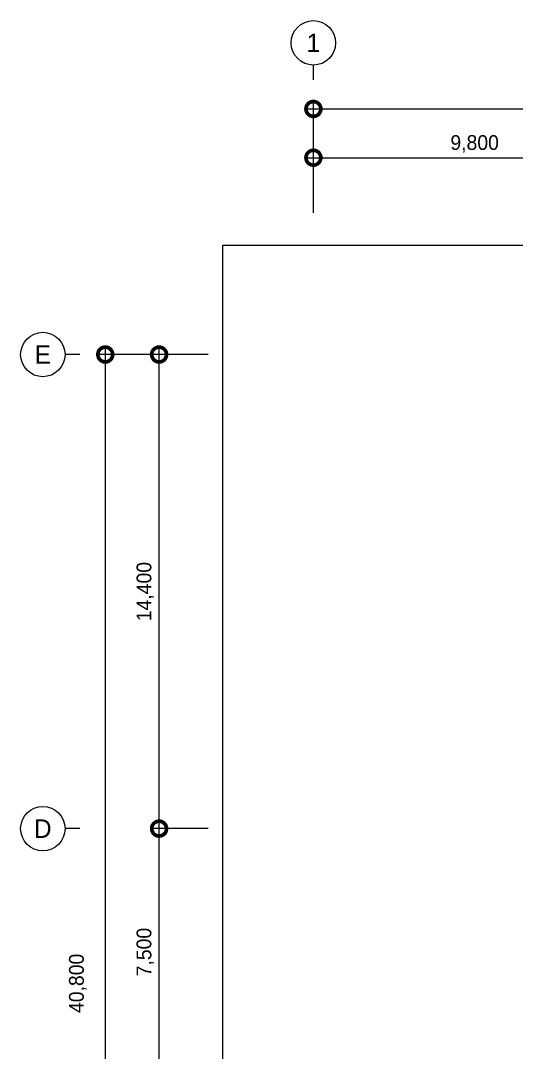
# Model space of a CAD drawing. Header units: millimetres. Extents: x -120884 to 122161, y 4425 to 84147.
# Drawn here: x 5349 to 20414, y 52585 to 83923 of the extents above; entities that cross this region are included whole.
import ezdxf
from ezdxf.enums import TextEntityAlignment as Align

# ---------------------------------------------------------------- set-up
doc = ezdxf.new("R2010")
doc.units = ezdxf.units.MM
doc.header["$LTSCALE"] = 150
doc.layers.add('-----31 Base Plan', color=252, linetype='Continuous', lineweight=0)
doc.layers.add('-----36 Dimension', color=1, linetype='Continuous', plot=False)
doc.styles.add('ELEC', font='')
doc.styles.get('ELEC').set_extended_font_data('Dotum')
doc.dimstyles.new('Gdim300', dxfattribs={"dimscale": 300, "dimtxt": 3, "dimasz": 6, "dimexe": 1.5, "dimexo": 2, "dimgap": 1, "dimtad": 1, "dimdec": 0, "dimzin": 0, "dimdsep": 46, "dimlunit": 6, "dimtxsty": 'ELEC', "dimblk": 'DOTSMALL', "dimblk1": 'DOTSMALL', "dimblk2": 'DOTSMALL', "dimcen": 1.5, "dimdle": 1.5, "dimclrd": 1, "dimclre": 1, "dimclrt": 256, "dimazin": 0, "dimtfac": 1, "dimtdec": 0, "dimtix": 1, "dimtmove": 2, "dimatfit": 3, "dimldrblk": 'DOTSMALL', "dimfxl": 1, "dimtolj": 1, "dimtzin": 0, "dimlwd": -1, "dimlwe": -1, "dimarcsym": 0})

# ---------------------------------------------------------------- blocks, each defined once
blk = doc.blocks.new('_DotSmall')
at = {"color": 0, "linetype": 'ByBlock', "const_width": 0.5}
blk.add_lwpolyline([(-0.0625, 0, 1), (0.0625, 0, 1)], format="xyb", close=True, dxfattribs=at)
blk = doc.blocks.new('*D4')
at = {"layer": '-----36 Dimension', "color": 1}
for p, q in [((7921.614775390439, 74005.91907471445), (7921.614775390448, 32755.91907471629)), ((11048.02618733712, 73780.91907471445), (7696.614775390439, 73780.91907471445)), ((11048.02618733526, 32980.91907471629), (7696.614775390448, 32980.91907471629))]:
    blk.add_line(p, q, dxfattribs=at)
at = {"layer": 'Defpoints', "color": 0, "transparency": 16777216}
for p in [(11348.02618733712, 73780.91907471445), (7921.614775390448, 32980.91907471629), (11348.02618733526, 32980.91907471629)]:
    blk.add_point(p, dxfattribs=at)
at = {"layer": '-----36 Dimension', "color": 1, "xscale": 900, "yscale": 900, "zscale": 900}
for p, rotation in [((7921.614775390439, 73780.91907471445), 90), ((7921.614775390448, 32980.91907471629), 270)]:
    blk.add_blockref('_DotSmall', p, dxfattribs=dict(at, rotation=rotation))
at = {"layer": '-----36 Dimension', "insert": (7085.929023035918, 54680.91907472431), "char_height": 450, "attachment_point": 5, "rotation": 90, "style": 'ELEC'}
blk.add_mtext('\\A1;40,800', dxfattribs=at)
blk = doc.blocks.new('*D5')
at = {"layer": '-----36 Dimension', "color": 1}
for p, q in [((9557.102027167652, 51655.9190747152), (9557.10202716765, 59605.91907471549)), ((11048.02618733899, 59380.91907471549), (9332.10202716765, 59380.91907471549)), ((11048.02618733899, 51880.9190747152), (9332.102027167652, 51880.9190747152))]:
    blk.add_line(p, q, dxfattribs=at)
at = {"layer": 'Defpoints', "color": 0, "transparency": 16777216}
for p in [(9557.10202716765, 59380.91907471549), (11348.02618733899, 59380.91907471549), (11348.02618733899, 51880.9190747152)]:
    blk.add_point(p, dxfattribs=at)
at = {"layer": '-----36 Dimension', "color": 1, "xscale": 900, "yscale": 900, "zscale": 900}
for p, rotation in [((9557.10202716765, 59380.91907471549), 90), ((9557.102027167652, 51880.9190747152), 270)]:
    blk.add_blockref('_DotSmall', p, dxfattribs=dict(at, rotation=rotation))
at = {"layer": '-----36 Dimension', "insert": (9138.445310749754, 55630.91907471533), "char_height": 450, "attachment_point": 5, "rotation": 90, "style": 'ELEC'}
blk.add_mtext('\\A1;7,500', dxfattribs=at)
blk = doc.blocks.new('*D6')
at = {"layer": '-----36 Dimension', "color": 1}
for p, q in [((9557.102027160203, 59155.91907471549), (9557.1020271602, 74005.91907471445)), ((11048.02618733712, 73780.91907471445), (9332.1020271602, 73780.91907471445)), ((11048.02618733899, 59380.91907471549), (9332.102027160203, 59380.91907471549))]:
    blk.add_line(p, q, dxfattribs=at)
at = {"layer": 'Defpoints', "color": 0, "transparency": 16777216}
for p in [(9557.1020271602, 73780.91907471445), (11348.02618733712, 73780.91907471445), (11348.02618733899, 59380.91907471549)]:
    blk.add_point(p, dxfattribs=at)
at = {"layer": '-----36 Dimension', "color": 1, "xscale": 900, "yscale": 900, "zscale": 900}
for p, rotation in [((9557.1020271602, 73780.91907471445), 90), ((9557.102027160203, 59380.91907471549), 270)]:
    blk.add_blockref('_DotSmall', p, dxfattribs=dict(at, rotation=rotation))
at = {"layer": '-----36 Dimension', "insert": (9138.445310742307, 66580.91907471496), "char_height": 450, "attachment_point": 5, "rotation": 90, "style": 'ELEC'}
blk.add_mtext('\\A1;14,400', dxfattribs=at)
blk = doc.blocks.new('*D14')
at = {"layer": '-----36 Dimension', "color": 1}
for p, q in [((14245.38032135472, 78088.26735070499), (14245.38032135472, 79984.36794066138)), ((24045.38032135472, 78088.2673506969), (24045.38032135472, 79984.36794066138)), ((14020.38032135472, 79759.36794066138), (24270.38032135472, 79759.36794066138))]:
    blk.add_line(p, q, dxfattribs=at)
at = {"layer": 'Defpoints', "color": 0, "transparency": 16777216}
for p in [(24045.38032135472, 79759.36794066138), (14245.38032135472, 77788.26735070499), (24045.38032135472, 77788.2673506969)]:
    blk.add_point(p, dxfattribs=at)
at = {"layer": '-----36 Dimension', "color": 1, "xscale": 900, "yscale": 900, "zscale": 900, "rotation": 180}
blk.add_blockref('_DotSmall', (14245.38032135472, 79759.36794066138), dxfattribs=at)
at = {"layer": '-----36 Dimension', "color": 1, "xscale": 900, "yscale": 900, "zscale": 900}
blk.add_blockref('_DotSmall', (24045.38032135472, 79759.36794066138), dxfattribs=at)
at = {"layer": '-----36 Dimension', "insert": (19145.38032135472, 80178.0246570793), "char_height": 450, "attachment_point": 5, "style": 'ELEC'}
blk.add_mtext('\\A1;9,800', dxfattribs=at)
blk = doc.blocks.new('*D15')
at = {"layer": '-----36 Dimension', "color": 1}
for p, q in [((14020.38032135472, 81240.28115400381), (98870.38032136031, 81240.28115400381)), ((14245.38032135472, 78088.2673506969), (14245.38032135472, 81465.28115400381)), ((98645.38032136031, 78088.26735061448), (98645.38032136031, 81465.28115400381))]:
    blk.add_line(p, q, dxfattribs=at)
at = {"layer": 'Defpoints', "color": 0, "transparency": 16777216}
for p in [(98645.38032136031, 81240.28115400381), (14245.38032135472, 77788.2673506969), (98645.38032136031, 77788.26735061448)]:
    blk.add_point(p, dxfattribs=at)
at = {"layer": '-----36 Dimension', "color": 1, "xscale": 900, "yscale": 900, "zscale": 900, "rotation": 180}
blk.add_blockref('_DotSmall', (14245.38032135472, 81240.28115400381), dxfattribs=at)
at = {"layer": '-----36 Dimension', "color": 1, "xscale": 900, "yscale": 900, "zscale": 900}
blk.add_blockref('_DotSmall', (98645.38032136031, 81240.28115400381), dxfattribs=at)
at = {"layer": '-----36 Dimension', "insert": (56445.38032135752, 81658.93787042172), "char_height": 450, "attachment_point": 5, "style": 'ELEC'}
blk.add_mtext('\\A1;84,400', dxfattribs=at)

msp = doc.modelspace()

# ---------------------------------------------------------------- linework, layer by layer
at = {"layer": '-----31 Base Plan'}
msp.add_lwpolyline([(101232.6812410681, 28052.49518480472), (11492.0343113644, 28052.49518480472), (11492.0343113644, 77104.64656658605), (101232.6812410681, 77104.64656658605)], close=True, dxfattribs=at)
at = {"layer": '-----36 Dimension'}
for points, elevation in [([(14245.38032135472, 82122.90140534949), (14245.38032135472, 82572.90140533552, -1), (14245.38032135472, 83922.90140529384, -1), (14245.38032135472, 82572.90140533552, 6.094788302518639e-15)], 0.000376932403341803), ([(7148.992865360458, 73780.91907475225), (6698.992865374428, 73780.91907475225, -1), (5348.992865416338, 73780.91907475225, -1), (6698.992865374428, 73780.91907475225, 6.094788302518639e-15)], 0.0003769325741755331), ([(7148.992865360458, 59380.91907471546), (6698.992865374428, 59380.91907471546, -1), (5348.992865416338, 59380.91907471546, -1), (6698.992865374428, 59380.91907471546, 6.094788302518639e-15)], 0.0003769325741755331)]:
    msp.add_lwpolyline(points, format="xyb", dxfattribs=dict(at, elevation=elevation))

# ---------------------------------------------------------------- texts
at = {"layer": '-----36 Dimension', "style": 'ELEC'}
for s, p in [('1', (14245.38032135472, 83247.90140531457, 0.0003769323887722816)), ('E', (6023.992865394917, 73780.91907475272, 0.0003769326027975502)), ('D', (6023.992865394917, 59380.91907471593, 0.0003769326027975502))]:
    msp.add_text(s, height=562.4999999826059, dxfattribs=at).set_placement(p, align=Align.MIDDLE)

# ---------------------------------------------------------------- dimensions: what is measured, and where the dimension line sits
at = {"layer": '-----36 Dimension'}
for base, p1, p2, angle, picture, middle in [((98645.38032136031, 81240.28115400381, 0.0003769322679589088), (14245.38032135472, 77788.2673506969, 0.0003769322679589088), (98645.38032136031, 77788.26735061448, 0.00037693198770936), 180, '*D15', (56445.38032135752, 81658.93787042172, 0.0003769322679589088)), ((9557.1020271602, 73780.91907471445, 0.0003769325700642609), (11348.02618733898, 59380.91907471546, 0.0003769322412399319), (11348.02618733712, 73780.91907471442, 0.0003769324093887365), 90, '*D6', (9138.445310742307, 66580.91907471496, 0.0003769325700642609)), ((9557.10202716765, 59380.91907471549, 0.0003769325700642609), (11348.02618733898, 51880.91907471517, 0.0003769322412409494), (11348.02618733898, 59380.91907471546, 0.0003769322412399319), 90, '*D5', (9138.445310749754, 55630.91907471533, 0.0003769325700642609))]:
    dim = msp.add_linear_dim(base=base, p1=p1, p2=p2, angle=angle, dimstyle='Gdim300', override={"dimscale": 150, "dimtxsty": 'ELEC'}, dxfattribs=at)
    dim.commit()
    dim.dimension.update_dxf_attribs({"geometry": picture, "text_midpoint": middle})
dim = msp.add_linear_dim(base=(24045.38032135472, 79759.36794066138, 0.0003769322679589088), p1=(14245.38032135472, 77788.26735070499, 0.000376932262742499), p2=(24045.38032135472, 77788.2673506969, 0.0003769322679589088), dimstyle='Gdim300', override={"dimscale": 150, "dimtxsty": 'ELEC'}, dxfattribs=at)
dim.commit()
dim.dimension.update_dxf_attribs({"geometry": '*D14', "text_midpoint": (19145.38032135472, 80178.0246570793, 0.0003769322679589088)})
dim = msp.add_linear_dim(base=(7921.614775390448, 32980.91907471629, 0.0003769325700642609), p1=(11348.02618733712, 73780.91907471442, 0.0003769325417636519), p2=(11348.02618733526, 32980.91907471628, 0.0003769322627064841), angle=90, dimstyle='Gdim300', override={"dimscale": 150, "dimtxsty": 'ELEC'}, dxfattribs=at)
dim.commit()
dim.dimension.update_dxf_attribs({"geometry": '*D4', "text_midpoint": (7085.929023035918, 54680.91907472431, 0.0003769325700642609), "dimtype": 160})

doc.saveas('drawing.dxf')
